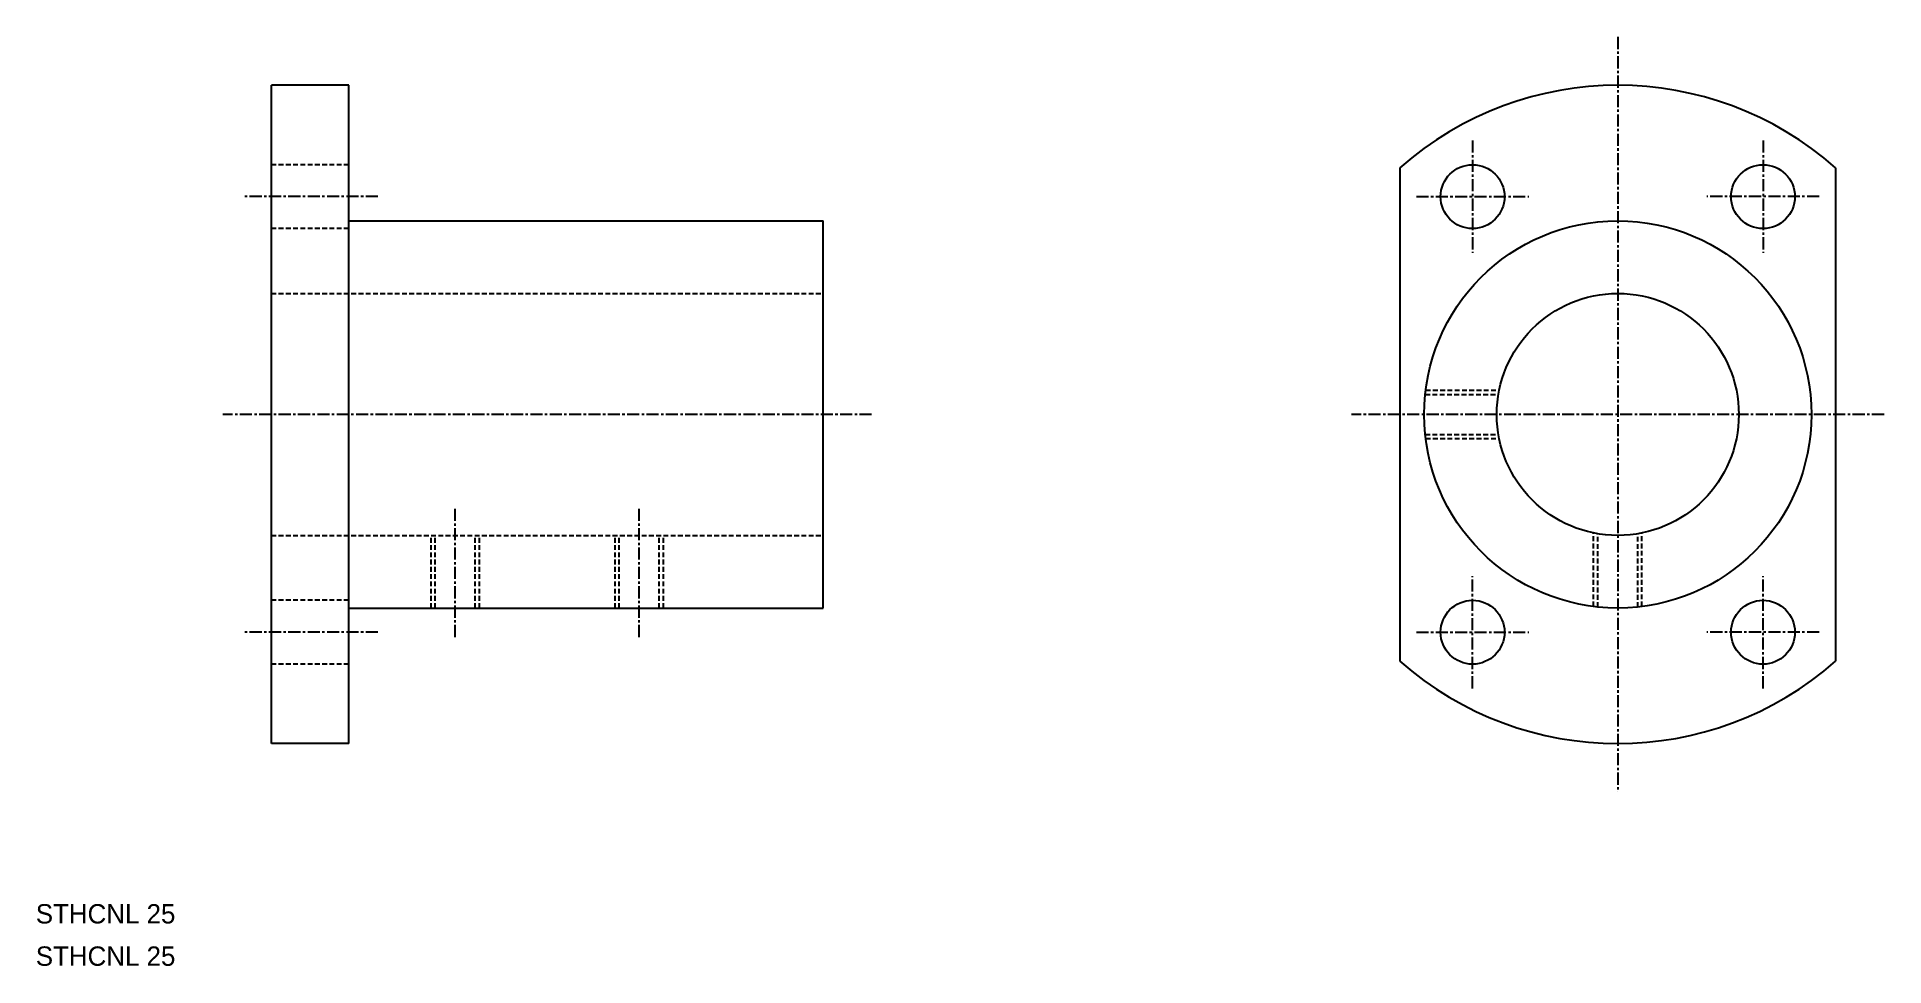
# Model space of a CAD drawing. Extents: x 47 to 238, y 55 to 151.
import ezdxf

# ---------------------------------------------------------------- set-up
doc = ezdxf.new("R2010")
doc.units = 0
doc.linetypes.add('CENTER', pattern=[2, 1.25, -0.25, 0.25, -0.25])
doc.linetypes.add('DASHED', pattern=[0.75, 0.5, -0.25])
doc.layers.get('0').update_dxf_attribs({"linetype": 'CONTINUOUS'})
doc.layers.add('CENTER', color=1, linetype='CENTER')

msp = doc.modelspace()

# ---------------------------------------------------------------- linework, layer by layer
at = {"color": 7, "linetype": 'CONTINUOUS'}
for p, q in [((71.17, 77.61), (71.17, 145.61)), ((79.17, 145.61), (71.17, 145.61)), ((79.17, 77.61), (79.17, 145.61)), ((187.74, 137.1), (187.74, 86.12)), ((232.74, 137.1), (232.74, 86.12)), ((79.17, 131.61), (128.17, 131.61)), ((128.17, 91.61), (128.17, 131.61)), ((79.17, 91.61), (128.17, 91.61)), ((79.17, 77.61), (71.17, 77.61))]:
    msp.add_line(p, q, dxfattribs=at)
at = {"color": 3, "linetype": 'DASHED'}
for p, q in [((79.17, 137.41), (71.17, 137.41)), ((79.17, 130.81), (71.17, 130.81)), ((71.17, 124.11), (128.17, 124.11)), ((190.35, 113.68), (197.91, 113.68)), ((190.4, 114.11), (198, 114.11)), ((190.35, 109.54), (197.91, 109.54)), ((190.4, 109.11), (198, 109.11)), ((207.74, 91.77), (207.74, 99.36)), ((208.18, 91.72), (208.18, 99.28)), ((212.31, 91.72), (212.31, 99.28)), ((212.74, 91.77), (212.74, 99.36)), ((71.17, 99.11), (128.17, 99.11)), ((87.67, 91.61), (87.67, 99.11)), ((88.1, 91.61), (88.1, 99.11)), ((92.23, 91.61), (92.23, 99.11)), ((92.67, 91.61), (92.67, 99.11)), ((106.67, 91.61), (106.67, 99.11)), ((107.1, 91.61), (107.1, 99.11)), ((111.23, 91.61), (111.23, 99.11)), ((111.67, 91.61), (111.67, 99.11)), ((79.17, 92.41), (71.17, 92.41)), ((79.17, 85.81), (71.17, 85.81))]:
    msp.add_line(p, q, dxfattribs=at)
at = {"color": 7, "linetype": 'CONTINUOUS'}
for centre, radius in [((195.24, 134.11), 3.3), ((225.24, 134.11), 3.3), ((210.24, 111.61), 20), ((210.24, 111.61), 12.5), ((195.24, 89.11), 3.3), ((225.24, 89.11), 3.3)]:
    msp.add_circle(centre, radius, dxfattribs=at)
for start, end in [(48.5654, 131.4346), (228.5654, 311.4346)]:
    msp.add_arc((210.24, 111.61), 34, start, end, dxfattribs=at)
at = {"layer": 'CENTER', "color": 1, "linetype": 'CENTER'}
for p, q in [((210.24, 150.61), (210.24, 72.61)), ((195.24, 139.91), (195.24, 128.31)), ((225.24, 139.91), (225.24, 128.31)), ((82.17, 134.11), (68.17, 134.11)), ((189.44, 134.11), (201.04, 134.11)), ((231.04, 134.11), (219.44, 134.11)), ((133.17, 111.61), (66.17, 111.61)), ((237.74, 111.61), (182.74, 111.61)), ((90.17, 88.61), (90.17, 102.11)), ((109.17, 88.61), (109.17, 102.11)), ((195.24, 83.31), (195.24, 94.91)), ((225.24, 83.31), (225.24, 94.91)), ((82.17, 89.11), (68.17, 89.11)), ((189.44, 89.11), (201.04, 89.11)), ((231.04, 89.11), (219.44, 89.11))]:
    msp.add_line(p, q, dxfattribs=at)

# ---------------------------------------------------------------- texts
at = {"color": 7, "linetype": 'CONTINUOUS'}
for p in [(46.84, 59.02), (46.84, 54.65)]:
    msp.add_text('STHCNL 25', height=2, dxfattribs=at).set_placement(p)

doc.saveas('drawing.dxf')
